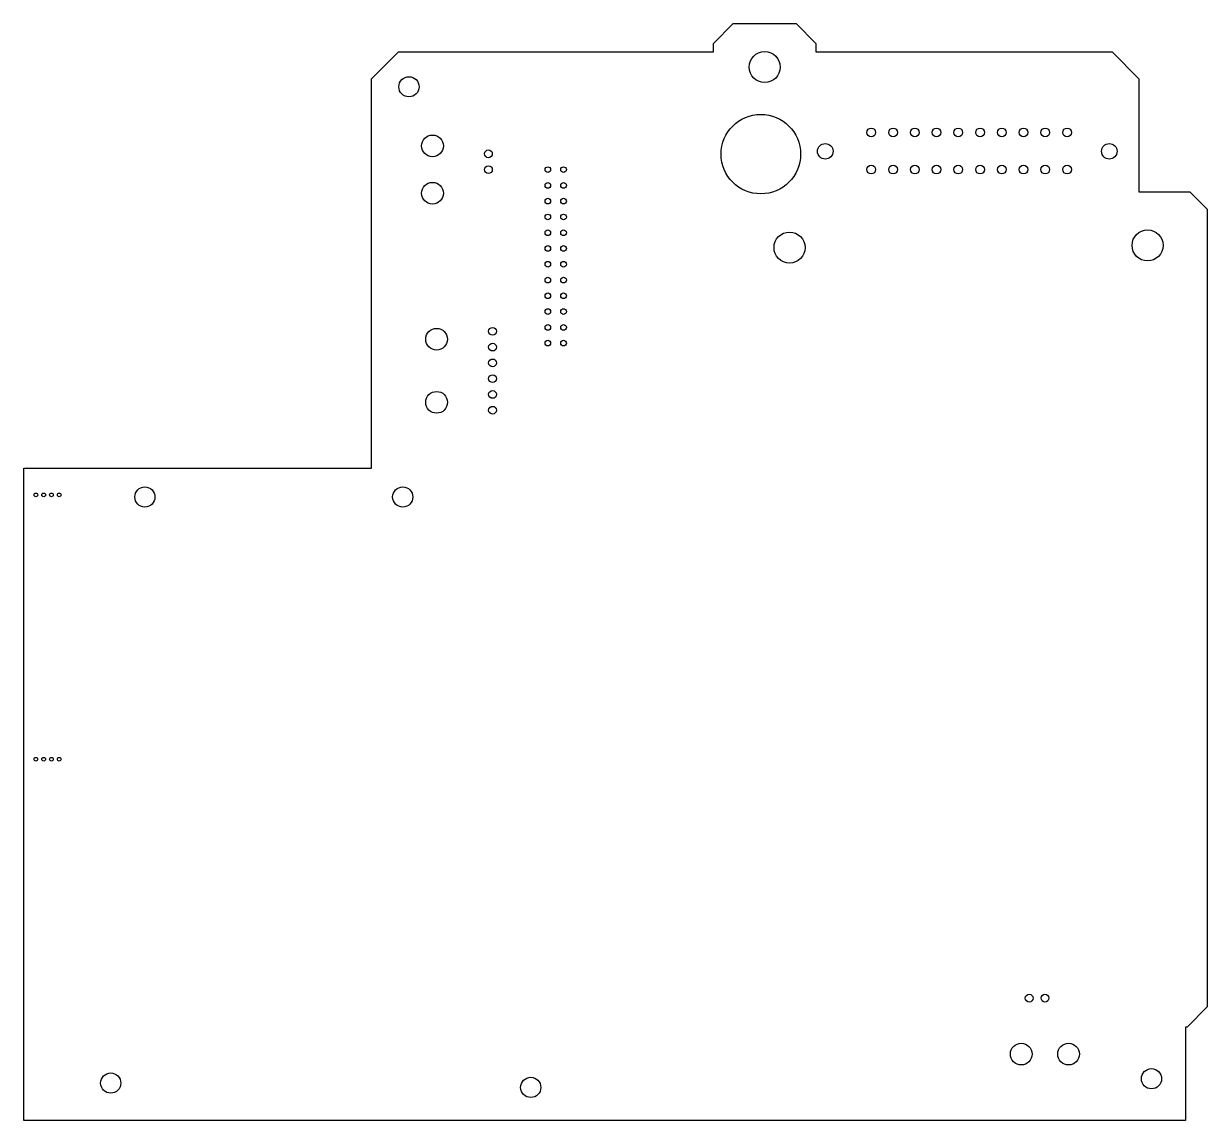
# Model space of a CAD drawing. Extents: x 406 to 597, y 414 to 591.
import ezdxf

# ---------------------------------------------------------------- set-up
doc = ezdxf.new("R2010")
doc.units = 0
doc.layers.get('0').update_dxf_attribs({"linetype": 'CONTINUOUS'})
doc.layers.add('_BOARD', color=254, linetype='CONTINUOUS')
doc.layers.add('_DRILL', color=251, linetype='CONTINUOUS')

# ---------------------------------------------------------------- blocks, each defined once
blk = doc.blocks.new('_HOLE')
blk.add_circle((0, 0), 0.5)

msp = doc.modelspace()

# ---------------------------------------------------------------- linework, layer by layer
at = {"layer": '_BOARD', "color": 3}
msp.add_lwpolyline([(406.5, 414), (406.5, 519), (406.5, 519), (462.5, 519), (462.5, 519), (462.5, 581.66), (462.5, 581.66), (466.84, 586), (466.84, 586), (517.5, 586), (517.5, 586), (517.5, 587.35), (517.5, 587.35), (520.7, 590.55), (520.7, 590.55), (530.83, 590.55), (530.83, 590.55), (534, 587.38), (534, 587.38), (534, 586), (534, 586), (581.66, 586), (581.66, 586), (586, 581.66), (586, 581.66), (586, 563.5), (586, 563.5), (594.21, 563.5), (594.21, 563.5), (597, 560.71), (597, 560.71), (597, 432.27), (597, 432.27), (593.73, 429), (593.73, 429), (593.5, 429), (593.5, 429), (593.5, 414), (593.5, 414), (406.5, 414), (406.5, 414)], close=True, dxfattribs=at)

# ---------------------------------------------------------------- block references
at = {"layer": '_DRILL'}
for p, xscale, yscale in [((525.76, 583.57), 5, 5), ((468.51, 580.39), 3.25, 3.25), ((525.14, 569.55), 12.8, 12.8), ((542.92, 573.05), 1.4, 1.4), ((546.42, 573.05), 1.4, 1.4), ((549.92, 573.05), 1.4, 1.4), ((553.42, 573.05), 1.4, 1.4), ((556.92, 573.05), 1.4, 1.4), ((560.42, 573.05), 1.4, 1.4), ((563.92, 573.05), 1.4, 1.4), ((567.42, 573.05), 1.4, 1.4), ((570.92, 573.05), 1.4, 1.4), ((574.42, 573.05), 1.4, 1.4), ((472.3, 570.87), 3.5, 3.5), ((481.3, 569.6), 1.25, 1.25), ((535.51, 570), 2.5, 2.5), ((581.22, 570), 2.5, 2.5), ((542.92, 567.05), 1.4, 1.4), ((546.42, 567.05), 1.4, 1.4), ((549.92, 567.05), 1.4, 1.4), ((553.42, 567.05), 1.4, 1.4), ((556.92, 567.05), 1.4, 1.4), ((560.42, 567.05), 1.4, 1.4), ((563.92, 567.05), 1.4, 1.4), ((567.42, 567.05), 1.4, 1.4), ((570.92, 567.05), 1.4, 1.4), ((574.42, 567.05), 1.4, 1.4), ((481.3, 567.05), 1.25, 1.25), ((490.86, 567.05), 0.91, 0.91), ((493.39, 567.05), 0.91, 0.91), ((472.3, 563.25), 3.5, 3.5), ((490.86, 564.51), 0.91, 0.91), ((493.39, 564.51), 0.91, 0.91), ((490.86, 561.98), 0.91, 0.91), ((493.39, 561.98), 0.91, 0.91), ((490.86, 559.43), 0.91, 0.91), ((493.39, 559.43), 0.91, 0.91), ((490.86, 556.89), 0.91, 0.91), ((493.39, 556.89), 0.91, 0.91), ((529.76, 554.5), 5, 5), ((587.38, 554.86), 5, 5), ((490.86, 554.36), 0.91, 0.91), ((493.39, 554.36), 0.91, 0.91), ((490.86, 551.82), 0.91, 0.91), ((493.39, 551.82), 0.91, 0.91), ((490.86, 549.27), 0.91, 0.91), ((493.39, 549.27), 0.91, 0.91), ((490.86, 546.74), 0.91, 0.91), ((493.39, 546.74), 0.91, 0.91), ((490.86, 544.2), 0.91, 0.91), ((493.39, 544.2), 0.91, 0.91), ((472.96, 539.75), 3.5, 3.5), ((481.96, 541.02), 1.25, 1.25), ((490.86, 541.65), 0.91, 0.91), ((493.39, 541.65), 0.91, 0.91), ((490.86, 539.12), 0.91, 0.91), ((493.39, 539.12), 0.91, 0.91), ((481.96, 538.48), 1.25, 1.25), ((481.96, 535.94), 1.25, 1.25), ((481.96, 533.4), 1.25, 1.25), ((472.96, 529.59), 3.5, 3.5), ((481.96, 530.86), 1.25, 1.25), ((481.96, 528.32), 1.25, 1.25), ((408.47, 514.68), 0.6, 0.6), ((409.72, 514.68), 0.6, 0.6), ((410.97, 514.68), 0.6, 0.6), ((412.22, 514.68), 0.6, 0.6), ((426.01, 514.35), 3.25, 3.25), ((467.51, 514.35), 3.25, 3.25), ((408.47, 472.13), 0.6, 0.6), ((409.72, 472.13), 0.6, 0.6), ((410.97, 472.13), 0.6, 0.6), ((412.22, 472.13), 0.6, 0.6), ((568.33, 433.67), 1.25, 1.25), ((570.87, 433.67), 1.25, 1.25), ((567.05, 424.67), 3.5, 3.5), ((574.67, 424.67), 3.5, 3.5), ((420.51, 420), 3.25, 3.25), ((588.01, 420.7), 3.25, 3.25), ((488.11, 419.3), 3.25, 3.25)]:
    msp.add_blockref('_HOLE', p, dxfattribs=dict(at, xscale=xscale, yscale=yscale))

doc.saveas('drawing.dxf')
